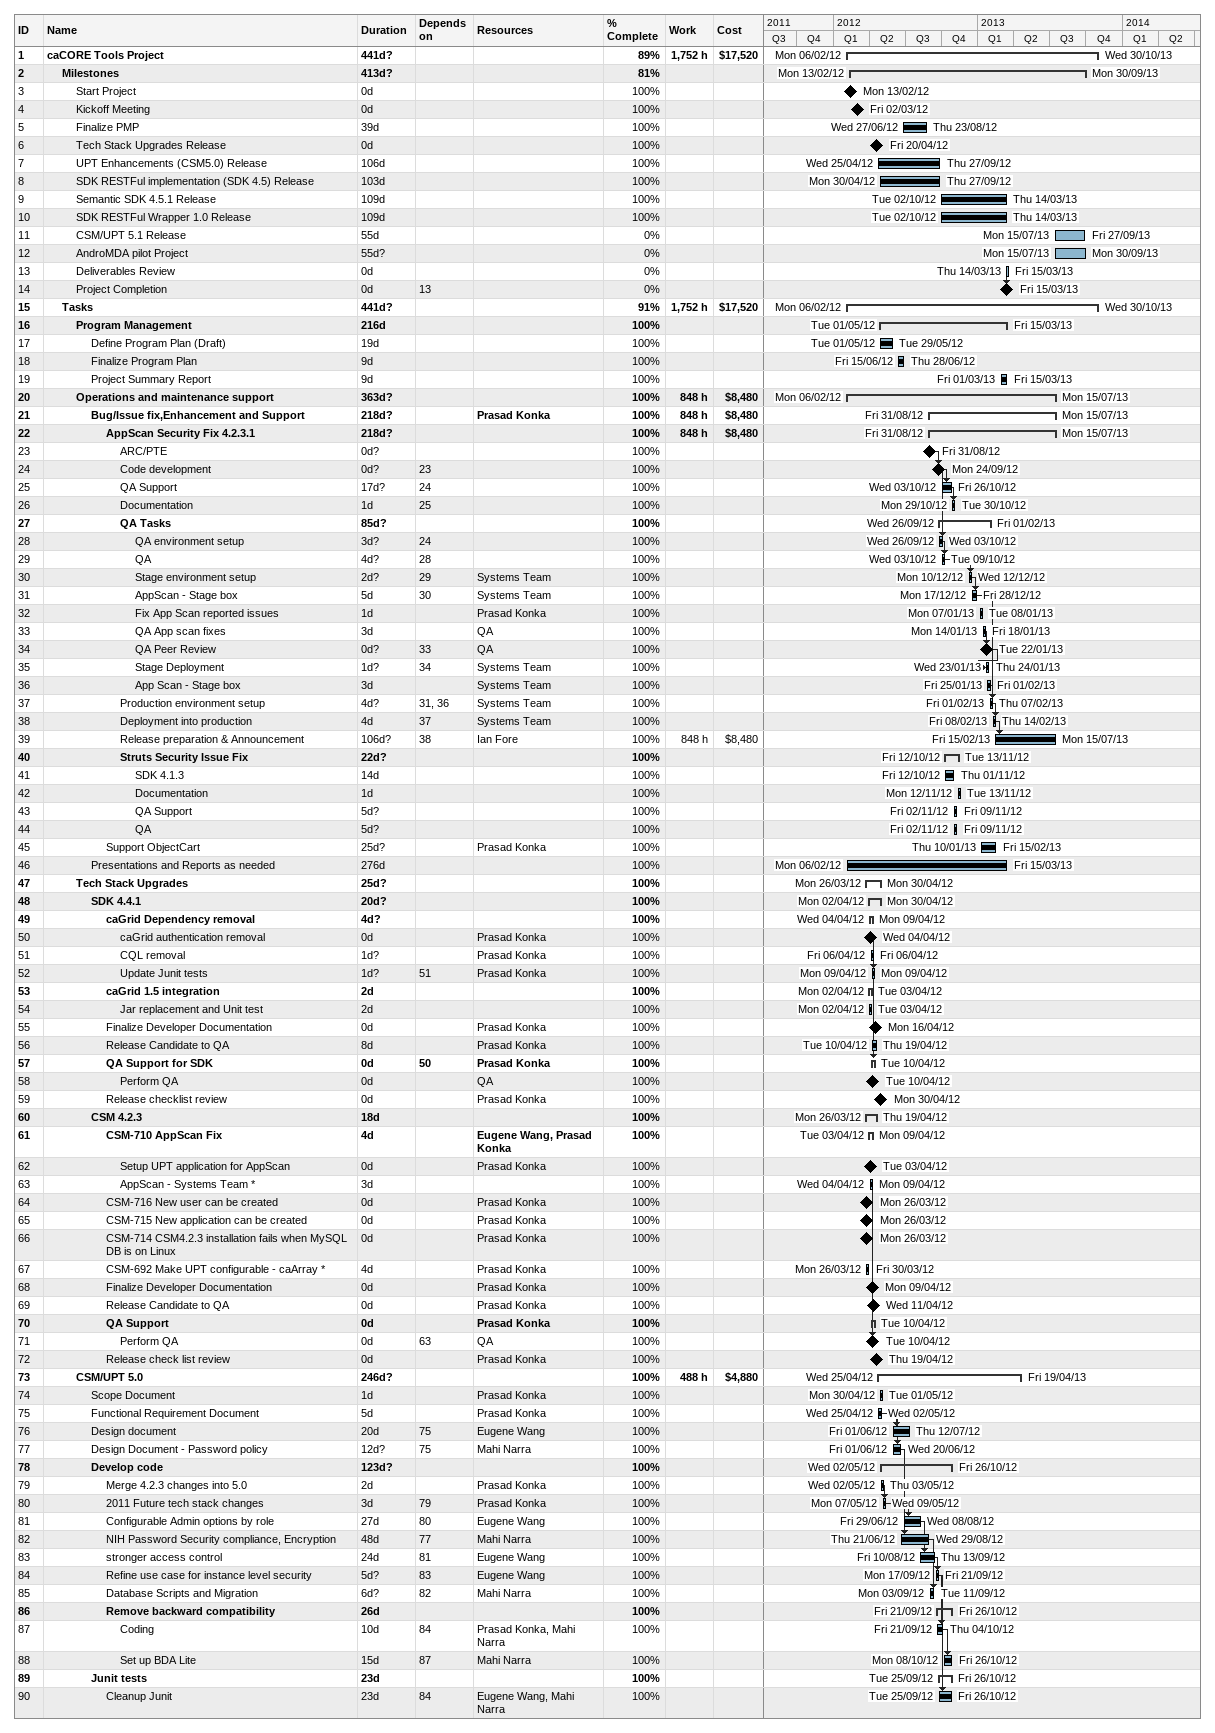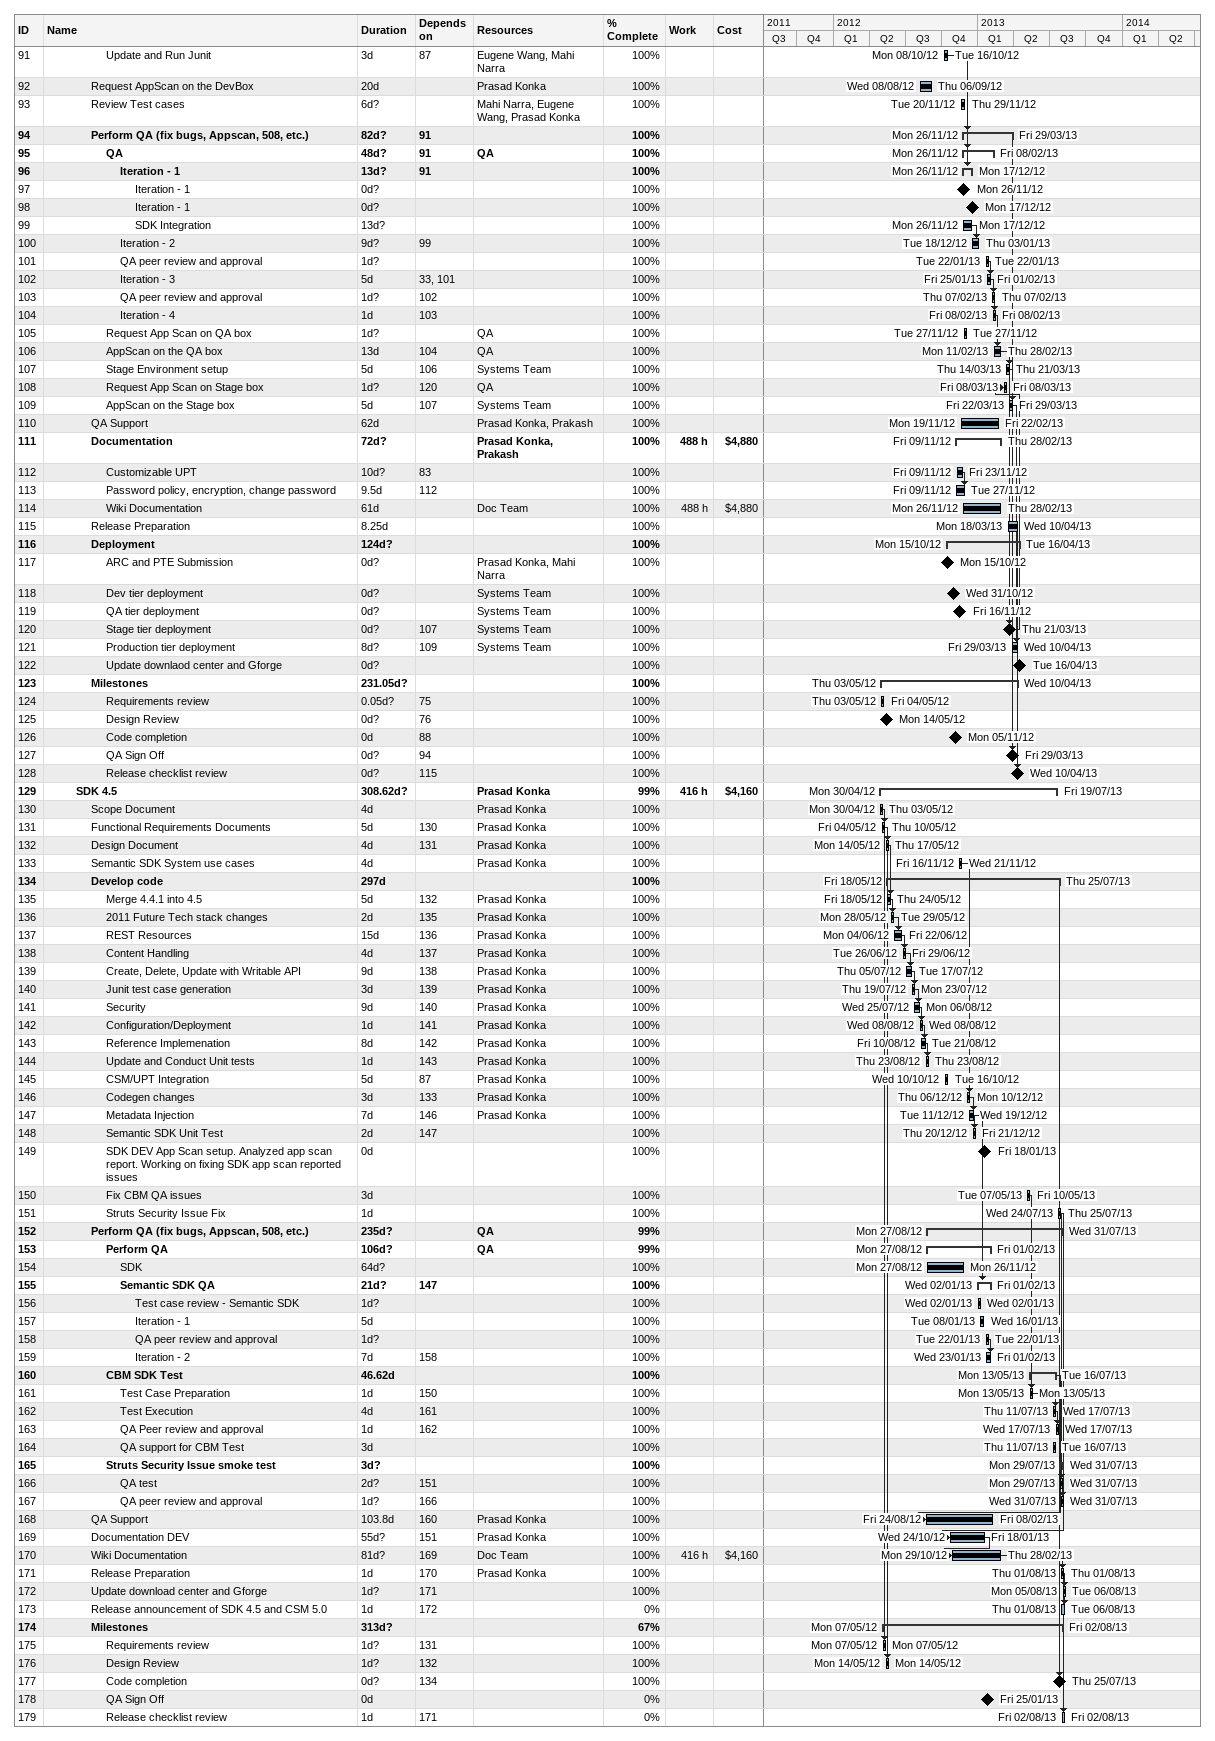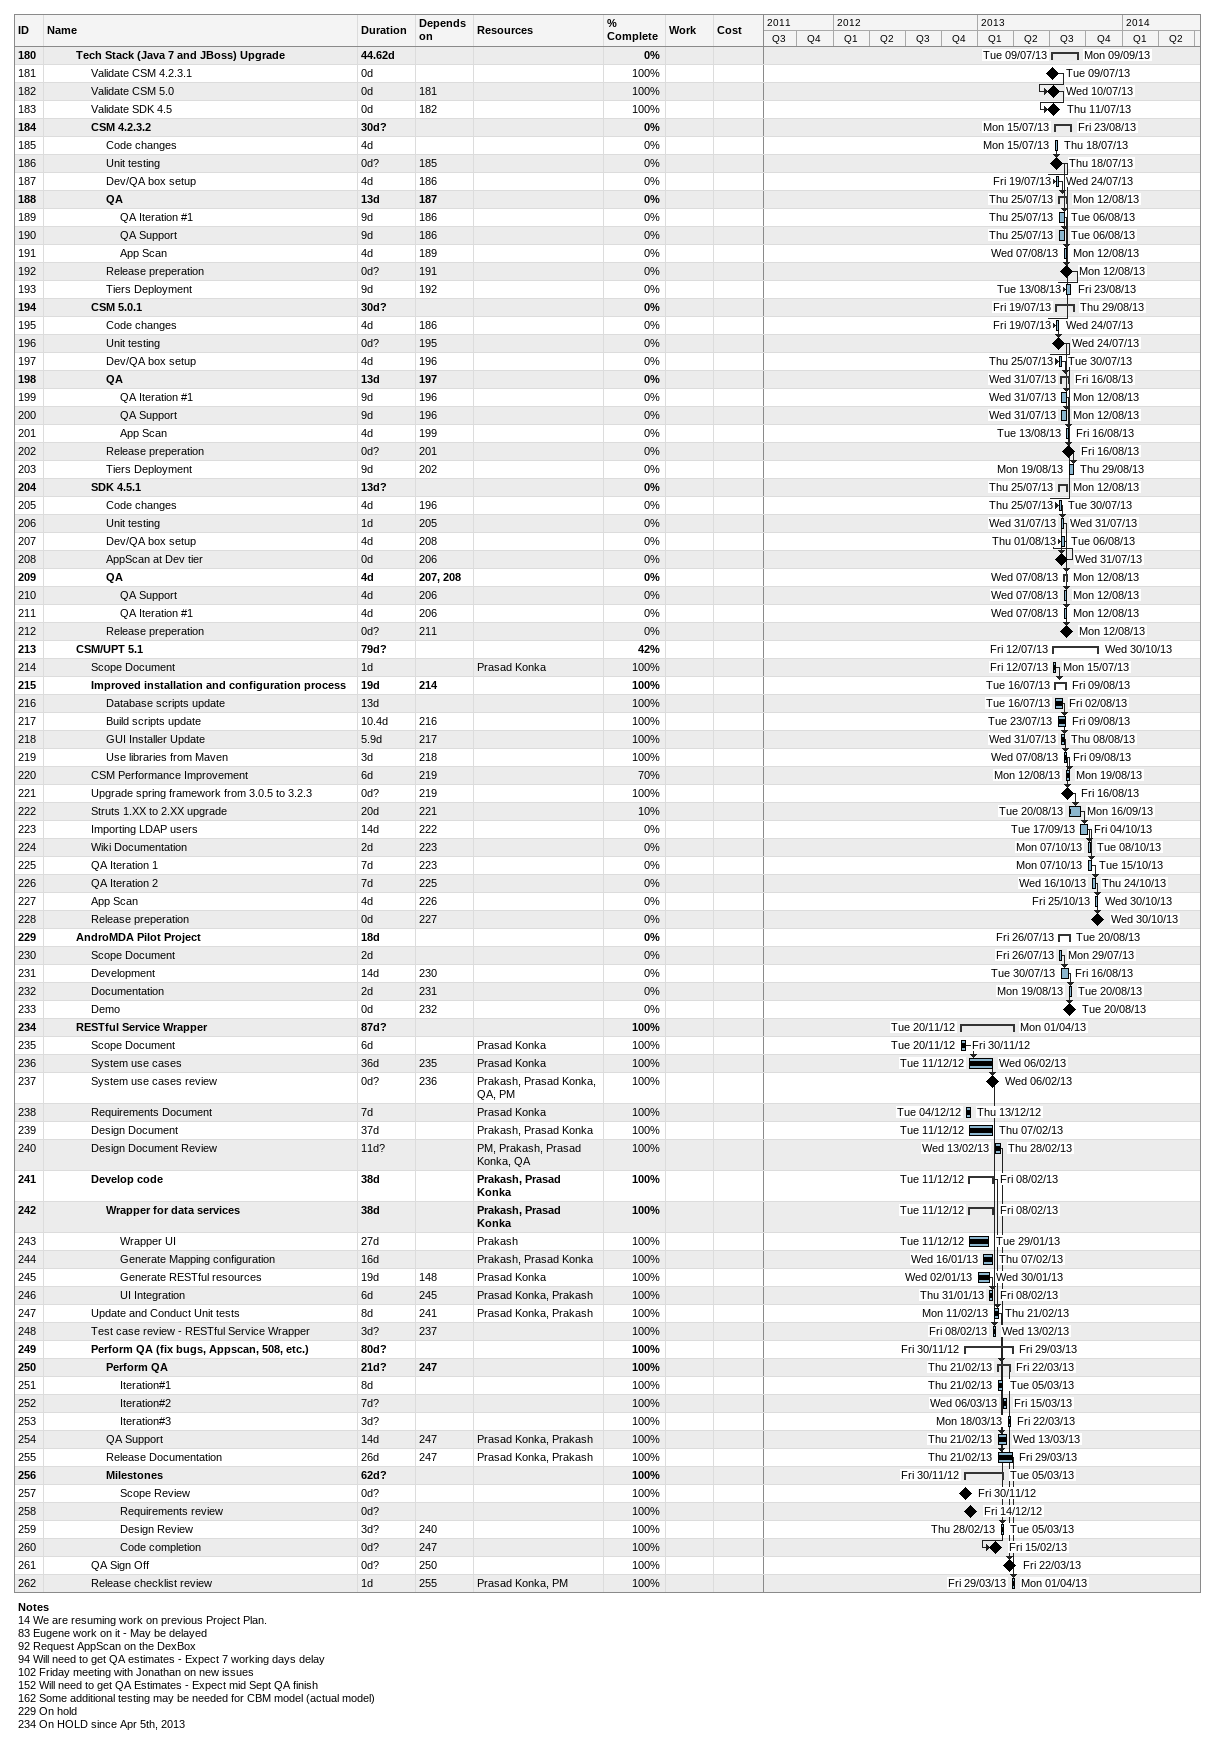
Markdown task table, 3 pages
| ID | Level | Task | Duration | Start | Finish | Predecessors | Resources | % complete | Work (h) | Cost ($) |
|---|---|---|---|---|---|---|---|---|---|---|
| 1 | 1 | **caCORE Tools Project** | 441d? | 2012-02-06 | 2013-10-30 |  |  | 89 | 1752 | 17520 |
| 2 | 2 | **Milestones** | 413d? | 2012-02-13 | 2013-09-30 |  |  | 81 |  |  |
| 3 | 3 | Start Project | 0d | 2012-02-13 | 2012-02-13 |  |  | 100 |  |  |
| 4 | 3 | Kickoff Meeting | 0d | 2012-03-02 | 2012-03-02 |  |  | 100 |  |  |
| 5 | 3 | Finalize PMP | 39d | 2012-06-27 | 2012-08-23 |  |  | 100 |  |  |
| 6 | 3 | Tech Stack Upgrades Release | 0d | 2012-04-20 | 2012-04-20 |  |  | 100 |  |  |
| 7 | 3 | UPT Enhancements (CSM5.0) Release | 106d | 2012-04-25 | 2012-09-27 |  |  | 100 |  |  |
| 8 | 3 | SDK RESTFul implementation (SDK 4.5) Release | 103d | 2012-04-30 | 2012-09-27 |  |  | 100 |  |  |
| 9 | 3 | Semantic SDK 4.5.1 Release | 109d | 2012-10-02 | 2013-03-14 |  |  | 100 |  |  |
| 10 | 3 | SDK RESTFul Wrapper 1.0 Release | 109d | 2012-10-02 | 2013-03-14 |  |  | 100 |  |  |
| 11 | 3 | CSM/UPT 5.1 Release | 55d | 2013-07-15 | 2013-09-27 |  |  | 0 |  |  |
| 12 | 3 | AndroMDA pilot Project | 55d? | 2013-07-15 | 2013-09-30 |  |  | 0 |  |  |
| 13 | 3 | Deliverables Review | 0d | 2013-03-14 | 2013-03-15 |  |  | 0 |  |  |
| 14 | 3 | Project Completion | 0d | 2013-03-15 | 2013-03-15 | 13 |  | 0 |  |  |
| 15 | 2 | **Tasks** | 441d? | 2012-02-06 | 2013-10-30 |  |  | 91 | 1752 | 17520 |
| 16 | 3 | **Program Management** | 216d | 2012-05-01 | 2013-03-15 |  |  | 100 |  |  |
| 17 | 4 | Define Program Plan (Draft) | 19d | 2012-05-01 | 2012-05-29 |  |  | 100 |  |  |
| 18 | 4 | Finalize Program Plan | 9d | 2012-06-15 | 2012-06-28 |  |  | 100 |  |  |
| 19 | 4 | Project Summary Report | 9d | 2013-03-01 | 2013-03-15 |  |  | 100 |  |  |
| 20 | 3 | **Operations and maintenance support** | 363d? | 2012-02-06 | 2013-07-15 |  |  | 100 | 848 | 8480 |
| 21 | 4 | **Bug/Issue fix,Enhancement and Support** | 218d? | 2012-08-31 | 2013-07-15 |  | Prasad Konka | 100 | 848 | 8480 |
| 22 | 5 | **AppScan Security Fix 4.2.3.1** | 218d? | 2012-08-31 | 2013-07-15 |  |  | 100 | 848 | 8480 |
| 23 | 6 | ARC/PTE | 0d? | 2012-08-31 | 2012-08-31 |  |  | 100 |  |  |
| 24 | 6 | Code development | 0d? | 2012-09-24 | 2012-09-24 | 23 |  | 100 |  |  |
| 25 | 6 | QA Support | 17d? | 2012-10-03 | 2012-10-26 | 24 |  | 100 |  |  |
| 26 | 6 | Documentation | 1d | 2012-10-29 | 2012-10-30 | 25 |  | 100 |  |  |
| 27 | 6 | **QA Tasks** | 85d? | 2012-09-26 | 2013-02-01 |  |  | 100 |  |  |
| 28 | 7 | QA environment setup | 3d? | 2012-09-26 | 2012-10-03 | 24 |  | 100 |  |  |
| 29 | 7 | QA | 4d? | 2012-10-03 | 2012-10-09 | 28 |  | 100 |  |  |
| 30 | 7 | Stage environment setup | 2d? | 2012-12-10 | 2012-12-12 | 29 | Systems Team | 100 |  |  |
| 31 | 7 | AppScan - Stage box | 5d | 2012-12-17 | 2012-12-28 | 30 | Systems Team | 100 |  |  |
| 32 | 7 | Fix App Scan reported issues | 1d | 2013-01-07 | 2013-01-08 |  | Prasad Konka | 100 |  |  |
| 33 | 7 | QA App scan fixes | 3d | 2013-01-14 | 2013-01-18 |  | QA | 100 |  |  |
| 34 | 7 | QA Peer Review | 0d? | 2013-01-22 | 2013-01-22 | 33 | QA | 100 |  |  |
| 35 | 7 | Stage Deployment | 1d? | 2013-01-23 | 2013-01-24 | 34 | Systems Team | 100 |  |  |
| 36 | 7 | App Scan - Stage box | 3d | 2013-01-25 | 2013-02-01 |  | Systems Team | 100 |  |  |
| 37 | 6 | Production environment setup | 4d? | 2013-02-01 | 2013-02-07 | 31, 36 | Systems Team | 100 |  |  |
| 38 | 6 | Deployment into production | 4d | 2013-02-08 | 2013-02-14 | 37 | Systems Team | 100 |  |  |
| 39 | 6 | Release preparation & Announcement | 106d? | 2013-02-15 | 2013-07-15 | 38 | Ian Fore | 100 | 848 | 8480 |
| 40 | 6 | **Struts Security Issue Fix** | 22d? | 2012-10-12 | 2012-11-13 |  |  | 100 |  |  |
| 41 | 7 | SDK 4.1.3 | 14d | 2012-10-12 | 2012-11-01 |  |  | 100 |  |  |
| 42 | 7 | Documentation | 1d | 2012-11-12 | 2012-11-13 |  |  | 100 |  |  |
| 43 | 7 | QA Support | 5d? | 2012-11-02 | 2012-11-09 |  |  | 100 |  |  |
| 44 | 7 | QA | 5d? | 2012-11-02 | 2012-11-09 |  |  | 100 |  |  |
| 45 | 5 | Support ObjectCart | 25d? | 2013-01-10 | 2013-02-15 |  | Prasad Konka | 100 |  |  |
| 46 | 4 | Presentations and Reports as needed | 276d | 2012-02-06 | 2013-03-15 |  |  | 100 |  |  |
| 47 | 3 | **Tech Stack Upgrades** | 25d? | 2012-03-26 | 2012-04-30 |  |  | 100 |  |  |
| 48 | 4 | **SDK 4.4.1** | 20d? | 2012-04-02 | 2012-04-30 |  |  | 100 |  |  |
| 49 | 5 | **caGrid Dependency removal** | 4d? | 2012-04-04 | 2012-04-09 |  |  | 100 |  |  |
| 50 | 6 | caGrid authentication removal | 0d | 2012-04-04 | 2012-04-04 |  | Prasad Konka | 100 |  |  |
| 51 | 6 | CQL removal | 1d? | 2012-04-06 | 2012-04-06 |  | Prasad Konka | 100 |  |  |
| 52 | 6 | Update Junit tests | 1d? | 2012-04-09 | 2012-04-09 | 51 | Prasad Konka | 100 |  |  |
| 53 | 5 | **caGrid 1.5 integration** | 2d | 2012-04-02 | 2012-04-03 |  |  | 100 |  |  |
| 54 | 6 | Jar replacement and Unit test | 2d | 2012-04-02 | 2012-04-03 |  |  | 100 |  |  |
| 55 | 5 | Finalize Developer Documentation | 0d | 2012-04-16 | 2012-04-16 |  | Prasad Konka | 100 |  |  |
| 56 | 5 | Release Candidate to QA | 8d | 2012-04-10 | 2012-04-19 |  | Prasad Konka | 100 |  |  |
| 57 | 5 | **QA Support for SDK** | 0d | 2012-04-10 | 2012-04-10 | 50 | Prasad Konka | 100 |  |  |
| 58 | 6 | Perform QA | 0d | 2012-04-10 | 2012-04-10 |  | QA | 100 |  |  |
| 59 | 5 | Release checklist review | 0d | 2012-04-30 | 2012-04-30 |  | Prasad Konka | 100 |  |  |
| 60 | 4 | **CSM 4.2.3** | 18d | 2012-03-26 | 2012-04-19 |  |  | 100 |  |  |
| 61 | 5 | **CSM-710 AppScan Fix** | 4d | 2012-04-03 | 2012-04-09 |  | Eugene Wang, Prasad Konka | 100 |  |  |
| 62 | 6 | Setup UPT application for AppScan | 0d | 2012-04-03 | 2012-04-03 |  | Prasad Konka | 100 |  |  |
| 63 | 6 | AppScan - Systems Team * | 3d | 2012-04-04 | 2012-04-09 |  |  | 100 |  |  |
| 64 | 5 | CSM-716 New user can be created | 0d | 2012-03-26 | 2012-03-26 |  | Prasad Konka | 100 |  |  |
| 65 | 5 | CSM-715 New application can be created | 0d | 2012-03-26 | 2012-03-26 |  | Prasad Konka | 100 |  |  |
| 66 | 5 | CSM-714 CSM4.2.3 installation fails when MySQL DB is on Linux | 0d | 2012-03-26 | 2012-03-26 |  | Prasad Konka | 100 |  |  |
| 67 | 5 | CSM-692 Make UPT configurable - caArray * | 4d | 2012-03-26 | 2012-03-30 |  | Prasad Konka | 100 |  |  |
| 68 | 5 | Finalize Developer Documentation | 0d | 2012-04-09 | 2012-04-09 |  | Prasad Konka | 100 |  |  |
| 69 | 5 | Release Candidate to QA | 0d | 2012-04-11 | 2012-04-11 |  | Prasad Konka | 100 |  |  |
| 70 | 5 | **QA Support** | 0d | 2012-04-10 | 2012-04-10 |  | Prasad Konka | 100 |  |  |
| 71 | 6 | Perform QA | 0d | 2012-04-10 | 2012-04-10 | 63 | QA | 100 |  |  |
| 72 | 5 | Release check list review | 0d | 2012-04-19 | 2012-04-19 |  | Prasad Konka | 100 |  |  |
| 73 | 3 | **CSM/UPT 5.0** | 246d? | 2012-04-25 | 2013-04-19 |  |  | 100 | 488 | 4880 |
| 74 | 4 | Scope Document | 1d | 2012-04-30 | 2012-05-01 |  | Prasad Konka | 100 |  |  |
| 75 | 4 | Functional Requirement Document | 5d | 2012-04-25 | 2012-05-02 |  | Prasad Konka | 100 |  |  |
| 76 | 4 | Design document | 20d | 2012-06-01 | 2012-07-12 | 75 | Eugene Wang | 100 |  |  |
| 77 | 4 | Design Document - Password policy | 12d? | 2012-06-01 | 2012-06-20 | 75 | Mahi Narra | 100 |  |  |
| 78 | 4 | **Develop code** | 123d? | 2012-05-02 | 2012-10-26 |  |  | 100 |  |  |
| 79 | 5 | Merge 4.2.3 changes into 5.0 | 2d | 2012-05-02 | 2012-05-03 |  | Prasad Konka | 100 |  |  |
| 80 | 5 | 2011 Future tech stack changes | 3d | 2012-05-07 | 2012-05-09 | 79 | Prasad Konka | 100 |  |  |
| 81 | 5 | Configurable Admin options by role | 27d | 2012-06-29 | 2012-08-08 | 80 | Eugene Wang | 100 |  |  |
| 82 | 5 | NIH Password Security compliance, Encryption | 48d | 2012-06-21 | 2012-08-29 | 77 | Mahi Narra | 100 |  |  |
| 83 | 5 | stronger access control | 24d | 2012-08-10 | 2012-09-13 | 81 | Eugene Wang | 100 |  |  |
| 84 | 5 | Refine use case for instance level security | 5d? | 2012-09-17 | 2012-09-21 | 83 | Eugene Wang | 100 |  |  |
| 85 | 5 | Database Scripts and Migration | 6d? | 2012-09-03 | 2012-09-11 | 82 | Mahi Narra | 100 |  |  |
| 86 | 5 | **Remove backward compatibility** | 26d | 2012-09-21 | 2012-10-26 |  |  | 100 |  |  |
| 87 | 6 | Coding | 10d | 2012-09-21 | 2012-10-04 | 84 | Prasad Konka, Mahi Narra | 100 |  |  |
| 88 | 6 | Set up BDA Lite | 15d | 2012-10-08 | 2012-10-26 | 87 | Mahi Narra | 100 |  |  |
| 89 | 4 | **Junit tests** | 23d | 2012-09-25 | 2012-10-26 |  |  | 100 |  |  |
| 90 | 5 | Cleanup Junit | 23d | 2012-09-25 | 2012-10-26 | 84 | Eugene Wang, Mahi Narra | 100 |  |  |
| 91 | 5 | Update and Run Junit | 3d | 2012-10-08 | 2012-10-16 | 87 | Eugene Wang, Mahi Narra | 100 |  |  |
| 92 | 4 | Request AppScan on the DevBox | 20d | 2012-08-08 | 2012-09-06 |  | Prasad Konka | 100 |  |  |
| 93 | 4 | Review Test cases | 6d? | 2012-11-20 | 2012-11-29 |  | Mahi Narra, Eugene Wang, Prasad Konka | 100 |  |  |
| 94 | 4 | **Perform QA (fix bugs, Appscan, 508, etc.)** | 82d? | 2012-11-26 | 2013-03-29 | 91 |  | 100 |  |  |
| 95 | 5 | **QA** | 48d? | 2012-11-26 | 2013-02-08 | 91 | QA | 100 |  |  |
| 96 | 6 | **Iteration - 1** | 13d? | 2012-11-26 | 2012-12-17 | 91 |  | 100 |  |  |
| 97 | 7 | Iteration - 1 | 0d? | 2012-11-26 | 2012-11-26 |  |  | 100 |  |  |
| 98 | 7 | Iteration - 1 | 0d? | 2012-12-17 | 2012-12-17 |  |  | 100 |  |  |
| 99 | 7 | SDK Integration | 13d? | 2012-11-26 | 2012-12-17 |  |  | 100 |  |  |
| 100 | 6 | Iteration - 2 | 9d? | 2012-12-18 | 2013-01-03 | 99 |  | 100 |  |  |
| 101 | 6 | QA peer review and approval | 1d? | 2013-01-22 | 2013-01-22 |  |  | 100 |  |  |
| 102 | 6 | Iteration - 3 | 5d | 2013-01-25 | 2013-02-01 | 33, 101 |  | 100 |  |  |
| 103 | 6 | QA peer review and approval | 1d? | 2013-02-07 | 2013-02-07 | 102 |  | 100 |  |  |
| 104 | 6 | Iteration - 4 | 1d | 2013-02-08 | 2013-02-08 | 103 |  | 100 |  |  |
| 105 | 5 | Request App Scan on QA box | 1d? | 2012-11-27 | 2012-11-27 |  | QA | 100 |  |  |
| 106 | 5 | AppScan on the QA box | 13d | 2013-02-11 | 2013-02-28 | 104 | QA | 100 |  |  |
| 107 | 5 | Stage Environment setup | 5d | 2013-03-14 | 2013-03-21 | 106 | Systems Team | 100 |  |  |
| 108 | 5 | Request App Scan on Stage box | 1d? | 2013-03-08 | 2013-03-08 | 120 | QA | 100 |  |  |
| 109 | 5 | AppScan on the Stage box | 5d | 2013-03-22 | 2013-03-29 | 107 | Systems Team | 100 |  |  |
| 110 | 4 | QA Support | 62d | 2012-11-19 | 2013-02-22 |  | Prasad Konka, Prakash | 100 |  |  |
| 111 | 4 | **Documentation** | 72d? | 2012-11-09 | 2013-02-28 |  | Prasad Konka, Prakash | 100 | 488 | 4880 |
| 112 | 5 | Customizable UPT | 10d? | 2012-11-09 | 2012-11-23 | 83 |  | 100 |  |  |
| 113 | 5 | Password policy, encryption, change password | 9.5d | 2012-11-09 | 2012-11-27 | 112 |  | 100 |  |  |
| 114 | 5 | Wiki Documentation | 61d | 2012-11-26 | 2013-02-28 |  | Doc Team | 100 | 488 | 4880 |
| 115 | 4 | Release Preparation | 8.25d | 2013-03-18 | 2013-04-10 |  |  | 100 |  |  |
| 116 | 4 | **Deployment** | 124d? | 2012-10-15 | 2013-04-16 |  |  | 100 |  |  |
| 117 | 5 | ARC and PTE Submission | 0d? | 2012-10-15 | 2012-10-15 |  | Prasad Konka, Mahi Narra | 100 |  |  |
| 118 | 5 | Dev tier deployment | 0d? | 2012-10-31 | 2012-10-31 |  | Systems Team | 100 |  |  |
| 119 | 5 | QA tier deployment | 0d? | 2012-11-16 | 2012-11-16 |  | Systems Team | 100 |  |  |
| 120 | 5 | Stage tier deployment | 0d? | 2013-03-21 | 2013-03-21 | 107 | Systems Team | 100 |  |  |
| 121 | 5 | Production tier deployment | 8d? | 2013-03-29 | 2013-04-10 | 109 | Systems Team | 100 |  |  |
| 122 | 5 | Update downlaod center and Gforge | 0d? | 2013-04-16 | 2013-04-16 |  |  | 100 |  |  |
| 123 | 4 | **Milestones** | 231.05d? | 2012-05-03 | 2013-04-10 |  |  | 100 |  |  |
| 124 | 5 | Requirements review | 0.05d? | 2012-05-03 | 2012-05-04 | 75 |  | 100 |  |  |
| 125 | 5 | Design Review | 0d? | 2012-05-14 | 2012-05-14 | 76 |  | 100 |  |  |
| 126 | 5 | Code completion | 0d | 2012-11-05 | 2012-11-05 | 88 |  | 100 |  |  |
| 127 | 5 | QA Sign Off | 0d? | 2013-03-29 | 2013-03-29 | 94 |  | 100 |  |  |
| 128 | 5 | Release checklist review | 0d? | 2013-04-10 | 2013-04-10 | 115 |  | 100 |  |  |
| 129 | 3 | **SDK 4.5** | 308.62d? | 2012-04-30 | 2013-07-19 |  | Prasad Konka | 99 | 416 | 4160 |
| 130 | 4 | Scope Document | 4d | 2012-04-30 | 2012-05-03 |  | Prasad Konka | 100 |  |  |
| 131 | 4 | Functional Requirements Documents | 5d | 2012-05-04 | 2012-05-10 | 130 | Prasad Konka | 100 |  |  |
| 132 | 4 | Design Document | 4d | 2012-05-14 | 2012-05-17 | 131 | Prasad Konka | 100 |  |  |
| 133 | 4 | Semantic SDK System use cases | 4d | 2012-11-16 | 2012-11-21 |  | Prasad Konka | 100 |  |  |
| 134 | 4 | **Develop code** | 297d | 2012-05-18 | 2013-07-25 |  |  | 100 |  |  |
| 135 | 5 | Merge 4.4.1 into 4.5 | 5d | 2012-05-18 | 2012-05-24 | 132 | Prasad Konka | 100 |  |  |
| 136 | 5 | 2011 Future Tech stack changes | 2d | 2012-05-28 | 2012-05-29 | 135 | Prasad Konka | 100 |  |  |
| 137 | 5 | REST Resources | 15d | 2012-06-04 | 2012-06-22 | 136 | Prasad Konka | 100 |  |  |
| 138 | 5 | Content Handling | 4d | 2012-06-26 | 2012-06-29 | 137 | Prasad Konka | 100 |  |  |
| 139 | 5 | Create, Delete, Update with Writable API | 9d | 2012-07-05 | 2012-07-17 | 138 | Prasad Konka | 100 |  |  |
| 140 | 5 | Junit test case generation | 3d | 2012-07-19 | 2012-07-23 | 139 | Prasad Konka | 100 |  |  |
| 141 | 5 | Security | 9d | 2012-07-25 | 2012-08-06 | 140 | Prasad Konka | 100 |  |  |
| 142 | 5 | Configuration/Deployment | 1d | 2012-08-08 | 2012-08-08 | 141 | Prasad Konka | 100 |  |  |
| 143 | 5 | Reference Implemenation | 8d | 2012-08-10 | 2012-08-21 | 142 | Prasad Konka | 100 |  |  |
| 144 | 5 | Update and Conduct Unit tests | 1d | 2012-08-23 | 2012-08-23 | 143 | Prasad Konka | 100 |  |  |
| 145 | 5 | CSM/UPT Integration | 5d | 2012-10-10 | 2012-10-16 | 87 | Prasad Konka | 100 |  |  |
| 146 | 5 | Codegen changes | 3d | 2012-12-06 | 2012-12-10 | 133 | Prasad Konka | 100 |  |  |
| 147 | 5 | Metadata Injection | 7d | 2012-12-11 | 2012-12-19 | 146 | Prasad Konka | 100 |  |  |
| 148 | 5 | Semantic SDK Unit Test | 2d | 2012-12-20 | 2012-12-21 | 147 |  | 100 |  |  |
| 149 | 5 | SDK DEV App Scan setup. Analyzed app scan report. Working on fixing SDK app scan reported issues | 0d | 2013-01-18 | 2013-01-18 |  |  | 100 |  |  |
| 150 | 5 | Fix CBM QA issues | 3d | 2013-05-07 | 2013-05-10 |  |  | 100 |  |  |
| 151 | 5 | Struts Security Issue Fix | 1d | 2013-07-24 | 2013-07-25 |  |  | 100 |  |  |
| 152 | 4 | **Perform QA (fix bugs, Appscan, 508, etc.)** | 235d? | 2012-08-27 | 2013-07-31 |  | QA | 99 |  |  |
| 153 | 5 | **Perform QA** | 106d? | 2012-08-27 | 2013-02-01 |  | QA | 99 |  |  |
| 154 | 6 | SDK | 64d? | 2012-08-27 | 2012-11-26 |  |  | 100 |  |  |
| 155 | 6 | **Semantic SDK QA** | 21d? | 2013-01-02 | 2013-02-01 | 147 |  | 100 |  |  |
| 156 | 7 | Test case review - Semantic SDK | 1d? | 2013-01-02 | 2013-01-02 |  |  | 100 |  |  |
| 157 | 7 | Iteration - 1 | 5d | 2013-01-08 | 2013-01-16 |  |  | 100 |  |  |
| 158 | 7 | QA peer review and approval | 1d? | 2013-01-22 | 2013-01-22 |  |  | 100 |  |  |
| 159 | 7 | Iteration - 2 | 7d | 2013-01-23 | 2013-02-01 | 158 |  | 100 |  |  |
| 160 | 5 | **CBM SDK Test** | 46.62d | 2013-05-13 | 2013-07-16 |  |  | 100 |  |  |
| 161 | 6 | Test Case Preparation | 1d | 2013-05-13 | 2013-05-13 | 150 |  | 100 |  |  |
| 162 | 6 | Test Execution | 4d | 2013-07-11 | 2013-07-17 | 161 |  | 100 |  |  |
| 163 | 6 | QA Peer review and approval | 1d | 2013-07-17 | 2013-07-17 | 162 |  | 100 |  |  |
| 164 | 6 | QA support for CBM Test | 3d | 2013-07-11 | 2013-07-16 |  |  | 100 |  |  |
| 165 | 5 | **Struts Security Issue smoke test** | 3d? | 2013-07-29 | 2013-07-31 |  |  | 100 |  |  |
| 166 | 6 | QA test | 2d? | 2013-07-29 | 2013-07-31 | 151 |  | 100 |  |  |
| 167 | 6 | QA peer review and approval | 1d? | 2013-07-31 | 2013-07-31 | 166 |  | 100 |  |  |
| 168 | 4 | QA Support | 103.8d | 2012-08-24 | 2013-02-08 | 160 | Prasad Konka | 100 |  |  |
| 169 | 4 | Documentation DEV | 55d? | 2012-10-24 | 2013-01-18 | 151 | Prasad Konka | 100 |  |  |
| 170 | 4 | Wiki Documentation | 81d? | 2012-10-29 | 2013-02-28 | 169 | Doc Team | 100 | 416 | 4160 |
| 171 | 4 | Release Preparation | 1d | 2013-08-01 | 2013-08-01 | 170 | Prasad Konka | 100 |  |  |
| 172 | 4 | Update download center and Gforge | 1d? | 2013-08-05 | 2013-08-06 | 171 |  | 100 |  |  |
| 173 | 4 | Release announcement of SDK 4.5 and CSM 5.0 | 1d | 2013-08-01 | 2013-08-06 | 172 |  | 0 |  |  |
| 174 | 4 | **Milestones** | 313d? | 2012-05-07 | 2013-08-02 |  |  | 67 |  |  |
| 175 | 5 | Requirements review | 1d? | 2012-05-07 | 2012-05-07 | 131 |  | 100 |  |  |
| 176 | 5 | Design Review | 1d? | 2012-05-14 | 2012-05-14 | 132 |  | 100 |  |  |
| 177 | 5 | Code completion | 0d? | 2013-07-25 | 2013-07-25 | 134 |  | 100 |  |  |
| 178 | 5 | QA Sign Off | 0d | 2013-01-25 | 2013-01-25 |  |  | 0 |  |  |
| 179 | 5 | Release checklist review | 1d | 2013-08-02 | 2013-08-02 | 171 |  | 0 |  |  |
| 180 | 3 | **Tech Stack (Java 7 and JBoss) Upgrade** | 44.62d | 2013-07-09 | 2013-09-09 |  |  | 0 |  |  |
| 181 | 4 | Validate CSM 4.2.3.1 | 0d | 2013-07-09 | 2013-07-09 |  |  | 100 |  |  |
| 182 | 4 | Validate CSM 5.0 | 0d | 2013-07-10 | 2013-07-10 | 181 |  | 100 |  |  |
| 183 | 4 | Validate SDK 4.5 | 0d | 2013-07-11 | 2013-07-11 | 182 |  | 100 |  |  |
| 184 | 4 | **CSM 4.2.3.2** | 30d? | 2013-07-15 | 2013-08-23 |  |  | 0 |  |  |
| 185 | 5 | Code changes | 4d | 2013-07-15 | 2013-07-18 |  |  | 0 |  |  |
| 186 | 5 | Unit testing | 0d? | 2013-07-18 | 2013-07-18 | 185 |  | 0 |  |  |
| 187 | 5 | Dev/QA box setup | 4d | 2013-07-19 | 2013-07-24 | 186 |  | 0 |  |  |
| 188 | 5 | **QA** | 13d | 2013-07-25 | 2013-08-12 | 187 |  | 0 |  |  |
| 189 | 6 | QA Iteration #1 | 9d | 2013-07-25 | 2013-08-06 | 186 |  | 0 |  |  |
| 190 | 6 | QA Support | 9d | 2013-07-25 | 2013-08-06 | 186 |  | 0 |  |  |
| 191 | 6 | App Scan | 4d | 2013-08-07 | 2013-08-12 | 189 |  | 0 |  |  |
| 192 | 5 | Release preperation | 0d? | 2013-08-12 | 2013-08-12 | 191 |  | 0 |  |  |
| 193 | 5 | Tiers Deployment | 9d | 2013-08-13 | 2013-08-23 | 192 |  | 0 |  |  |
| 194 | 4 | **CSM 5.0.1** | 30d? | 2013-07-19 | 2013-08-29 |  |  | 0 |  |  |
| 195 | 5 | Code changes | 4d | 2013-07-19 | 2013-07-24 | 186 |  | 0 |  |  |
| 196 | 5 | Unit testing | 0d? | 2013-07-24 | 2013-07-24 | 195 |  | 0 |  |  |
| 197 | 5 | Dev/QA box setup | 4d | 2013-07-25 | 2013-07-30 | 196 |  | 0 |  |  |
| 198 | 5 | **QA** | 13d | 2013-07-31 | 2013-08-16 | 197 |  | 0 |  |  |
| 199 | 6 | QA Iteration #1 | 9d | 2013-07-31 | 2013-08-12 | 196 |  | 0 |  |  |
| 200 | 6 | QA Support | 9d | 2013-07-31 | 2013-08-12 | 196 |  | 0 |  |  |
| 201 | 6 | App Scan | 4d | 2013-08-13 | 2013-08-16 | 199 |  | 0 |  |  |
| 202 | 5 | Release preperation | 0d? | 2013-08-16 | 2013-08-16 | 201 |  | 0 |  |  |
| 203 | 5 | Tiers Deployment | 9d | 2013-08-19 | 2013-08-29 | 202 |  | 0 |  |  |
| 204 | 4 | **SDK 4.5.1** | 13d? | 2013-07-25 | 2013-08-12 |  |  | 0 |  |  |
| 205 | 5 | Code changes | 4d | 2013-07-25 | 2013-07-30 | 196 |  | 0 |  |  |
| 206 | 5 | Unit testing | 1d | 2013-07-31 | 2013-07-31 | 205 |  | 0 |  |  |
| 207 | 5 | Dev/QA box setup | 4d | 2013-08-01 | 2013-08-06 | 208 |  | 0 |  |  |
| 208 | 5 | AppScan at Dev tier | 0d | 2013-07-31 | 2013-07-31 | 206 |  | 0 |  |  |
| 209 | 5 | **QA** | 4d | 2013-08-07 | 2013-08-12 | 207, 208 |  | 0 |  |  |
| 210 | 6 | QA Support | 4d | 2013-08-07 | 2013-08-12 | 206 |  | 0 |  |  |
| 211 | 6 | QA Iteration #1 | 4d | 2013-08-07 | 2013-08-12 | 206 |  | 0 |  |  |
| 212 | 5 | Release preperation | 0d? | 2013-08-12 | 2013-08-12 | 211 |  | 0 |  |  |
| 213 | 3 | **CSM/UPT 5.1** | 79d? | 2013-07-12 | 2013-10-30 |  |  | 42 |  |  |
| 214 | 4 | Scope Document | 1d | 2013-07-12 | 2013-07-15 |  | Prasad Konka | 100 |  |  |
| 215 | 4 | **Improved installation and configuration process** | 19d | 2013-07-16 | 2013-08-09 | 214 |  | 100 |  |  |
| 216 | 5 | Database scripts update | 13d | 2013-07-16 | 2013-08-02 |  |  | 100 |  |  |
| 217 | 5 | Build scripts update | 10.4d | 2013-07-23 | 2013-08-09 | 216 |  | 100 |  |  |
| 218 | 5 | GUI Installer Update | 5.9d | 2013-07-31 | 2013-08-08 | 217 |  | 100 |  |  |
| 219 | 5 | Use libraries from Maven | 3d | 2013-08-07 | 2013-08-09 | 218 |  | 100 |  |  |
| 220 | 4 | CSM Performance Improvement | 6d | 2013-08-12 | 2013-08-19 | 219 |  | 70 |  |  |
| 221 | 4 | Upgrade spring framework from 3.0.5 to 3.2.3 | 0d? | 2013-08-16 | 2013-08-16 | 219 |  | 100 |  |  |
| 222 | 4 | Struts 1.XX to 2.XX upgrade | 20d | 2013-08-20 | 2013-09-16 | 221 |  | 10 |  |  |
| 223 | 4 | Importing LDAP users | 14d | 2013-09-17 | 2013-10-04 | 222 |  | 0 |  |  |
| 224 | 4 | Wiki Documentation | 2d | 2013-10-07 | 2013-10-08 | 223 |  | 0 |  |  |
| 225 | 4 | QA Iteration 1 | 7d | 2013-10-07 | 2013-10-15 | 223 |  | 0 |  |  |
| 226 | 4 | QA Iteration 2 | 7d | 2013-10-16 | 2013-10-24 | 225 |  | 0 |  |  |
| 227 | 4 | App Scan | 4d | 2013-10-25 | 2013-10-30 | 226 |  | 0 |  |  |
| 228 | 4 | Release preperation | 0d | 2013-10-30 | 2013-10-30 | 227 |  | 0 |  |  |
| 229 | 3 | **AndroMDA Pilot Project** | 18d | 2013-07-26 | 2013-08-20 |  |  | 0 |  |  |
| 230 | 4 | Scope Document | 2d | 2013-07-26 | 2013-07-29 |  |  | 0 |  |  |
| 231 | 4 | Development | 14d | 2013-07-30 | 2013-08-16 | 230 |  | 0 |  |  |
| 232 | 4 | Documentation | 2d | 2013-08-19 | 2013-08-20 | 231 |  | 0 |  |  |
| 233 | 4 | Demo | 0d | 2013-08-20 | 2013-08-20 | 232 |  | 0 |  |  |
| 234 | 3 | **RESTful Service Wrapper** | 87d? | 2012-11-20 | 2013-04-01 |  |  | 100 |  |  |
| 235 | 4 | Scope Document | 6d | 2012-11-20 | 2012-11-30 |  | Prasad Konka | 100 |  |  |
| 236 | 4 | System use cases | 36d | 2012-12-11 | 2013-02-06 | 235 | Prasad Konka | 100 |  |  |
| 237 | 4 | System use cases review | 0d? | 2013-02-06 | 2013-02-06 | 236 | Prakash, Prasad Konka, QA, PM | 100 |  |  |
| 238 | 4 | Requirements Document | 7d | 2012-12-04 | 2012-12-13 |  | Prasad Konka | 100 |  |  |
| 239 | 4 | Design Document | 37d | 2012-12-11 | 2013-02-07 |  | Prakash, Prasad Konka | 100 |  |  |
| 240 | 4 | Design Document Review | 11d? | 2013-02-13 | 2013-02-28 |  | PM, Prakash, Prasad Konka, QA | 100 |  |  |
| 241 | 4 | **Develop code** | 38d | 2012-12-11 | 2013-02-08 |  | Prakash, Prasad Konka | 100 |  |  |
| 242 | 5 | **Wrapper for data services** | 38d | 2012-12-11 | 2013-02-08 |  | Prakash, Prasad Konka | 100 |  |  |
| 243 | 6 | Wrapper UI | 27d | 2012-12-11 | 2013-01-29 |  | Prakash | 100 |  |  |
| 244 | 6 | Generate Mapping configuration | 16d | 2013-01-16 | 2013-02-07 |  | Prakash, Prasad Konka | 100 |  |  |
| 245 | 6 | Generate RESTful resources | 19d | 2013-01-02 | 2013-01-30 | 148 | Prasad Konka | 100 |  |  |
| 246 | 6 | UI Integration | 6d | 2013-01-31 | 2013-02-08 | 245 | Prasad Konka, Prakash | 100 |  |  |
| 247 | 4 | Update and Conduct Unit tests | 8d | 2013-02-11 | 2013-02-21 | 241 | Prasad Konka, Prakash | 100 |  |  |
| 248 | 4 | Test case review - RESTful Service Wrapper | 3d? | 2013-02-08 | 2013-02-13 | 237 |  | 100 |  |  |
| 249 | 4 | **Perform QA (fix bugs, Appscan, 508, etc.)** | 80d? | 2012-11-30 | 2013-03-29 |  |  | 100 |  |  |
| 250 | 5 | **Perform QA** | 21d? | 2013-02-21 | 2013-03-22 | 247 |  | 100 |  |  |
| 251 | 6 | Iteration#1 | 8d | 2013-02-21 | 2013-03-05 |  |  | 100 |  |  |
| 252 | 6 | Iteration#2 | 7d? | 2013-03-06 | 2013-03-15 |  |  | 100 |  |  |
| 253 | 6 | Iteration#3 | 3d? | 2013-03-18 | 2013-03-22 |  |  | 100 |  |  |
| 254 | 5 | QA Support | 14d | 2013-02-21 | 2013-03-13 | 247 | Prasad Konka, Prakash | 100 |  |  |
| 255 | 5 | Release Documentation | 26d | 2013-02-21 | 2013-03-29 | 247 | Prasad Konka, Prakash | 100 |  |  |
| 256 | 5 | **Milestones** | 62d? | 2012-11-30 | 2013-03-05 |  |  | 100 |  |  |
| 257 | 6 | Scope Review | 0d? | 2012-11-30 | 2012-11-30 |  |  | 100 |  |  |
| 258 | 6 | Requirements review | 0d? | 2012-12-14 | 2012-12-14 |  |  | 100 |  |  |
| 259 | 6 | Design Review | 3d? | 2013-02-28 | 2013-03-05 | 240 |  | 100 |  |  |
| 260 | 6 | Code completion | 0d? | 2013-02-15 | 2013-02-15 | 247 |  | 100 |  |  |
| 261 | 4 | QA Sign Off | 0d? | 2013-03-22 | 2013-03-22 | 250 |  | 100 |  |  |
| 262 | 4 | Release checklist review | 1d | 2013-03-29 | 2013-04-01 | 255 | Prasad Konka, PM | 100 |  |  |

Notes
- 14: We are resuming work on previous Project Plan.
- 83: Eugene work on it - May be delayed
- 92: Request AppScan on the DexBox
- 94: Will need to get QA estimates - Expect 7 working days delay
- 102: Friday meeting with Jonathan on new issues
- 152: Will need to get QA Estimates - Expect mid Sept QA finish
- 162: Some additional testing may be needed for CBM model (actual model)
- 229: On hold
- 234: On HOLD since Apr 5th, 2013
